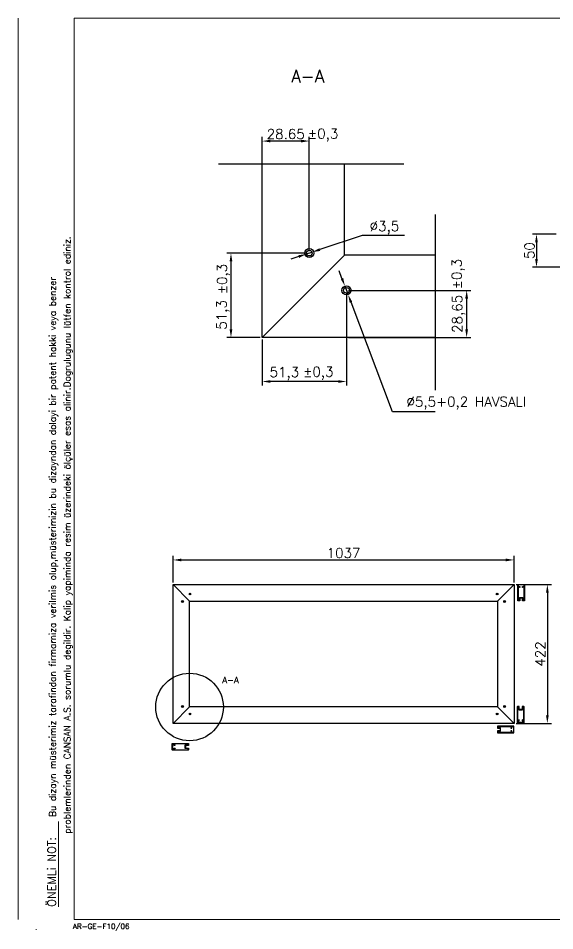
# Model space of a CAD drawing. Header units: millimetres. Extents: x 2483 to 2903, y 1404 to 1682.
# Drawn here: x 2483.4 to 2646.6, y 1404 to 1681.4 of the extents above; entities that cross this region are included whole.
import ezdxf

# ---------------------------------------------------------------- set-up
doc = ezdxf.new("R2010")
doc.units = ezdxf.units.MM
doc.header["$LTSCALE"] = 5
for name, color, linetype, lineweight in [('cizgi', 7, 'Continuous', 20), ('olcu', 242, 'Continuous', 18), ('taram', 5, 'Continuous', 18)]:
    doc.layers.add(name, color=color, linetype=linetype, lineweight=lineweight)
doc.styles.add('ROMANT', font='romant.shx', dxfattribs={"height": 3})
doc.dimstyles.new('ISO-25', dxfattribs={"dimtxt": 10, "dimasz": 2.5, "dimexe": 1.25, "dimexo": 0.625, "dimtad": 1, "dimtoh": 1, "dimlfac": 10, "dimtxsty": 'ROMANT', "dimcen": 2.5, "dimclrd": 242, "dimclre": 242, "dimclrt": 242, "dimadec": 1, "dimazin": 2, "dimtfac": 1, "dimtmove": 0, "dimatfit": 3, "dimfxl": 0, "dimarcsym": 0})

# ---------------------------------------------------------------- blocks, each defined once
blk = doc.blocks.new('*D15')
at = {"color": 242, "lineweight": -2, "ltscale": 5}
for p, q in [((2530.51, 1509.86), (2530.51, 1517.98)), ((2634.21, 1509.86), (2634.21, 1517.98)), ((2533.01, 1516.73), (2631.71, 1516.73))]:
    blk.add_line(p, q, dxfattribs=at)
at = {"color": 242, "ltscale": 5}
for points in [[(2533.01, 1517.14), (2533.01, 1516.31), (2530.51, 1516.73)], [(2631.71, 1517.14), (2631.71, 1516.31), (2634.21, 1516.73)]]:
    blk.add_solid(points, dxfattribs=at)
at = {"layer": 'Defpoints', "color": 0, "ltscale": 5}
for p in [(2634.21, 1516.73), (2530.51, 1509.24), (2634.21, 1509.24)]:
    blk.add_point(p, dxfattribs=at)
at = {"color": 242, "ltscale": 5, "insert": (2582.36, 1518.85), "char_height": 3, "attachment_point": 5, "style": 'ROMANT'}
blk.add_mtext('1037', dxfattribs=at)
blk = doc.blocks.new('*D16')
at = {"color": 242, "lineweight": -2, "ltscale": 5}
for p, q in [((2634.84, 1509.24), (2645.6, 1509.24)), ((2644.35, 1506.74), (2644.35, 1469.54)), ((2634.84, 1467.04), (2645.6, 1467.04))]:
    blk.add_line(p, q, dxfattribs=at)
at = {"color": 242, "ltscale": 5}
for points in [[(2643.93, 1506.74), (2644.77, 1506.74), (2644.35, 1509.24)], [(2643.93, 1469.54), (2644.77, 1469.54), (2644.35, 1467.04)]]:
    blk.add_solid(points, dxfattribs=at)
at = {"layer": 'Defpoints', "color": 0, "ltscale": 5}
for p in [(2634.21, 1509.24), (2634.21, 1467.04), (2644.35, 1467.04)]:
    blk.add_point(p, dxfattribs=at)
at = {"color": 242, "ltscale": 5, "insert": (2642.22, 1488.14), "char_height": 3, "attachment_point": 5, "rotation": 90, "style": 'ROMANT'}
blk.add_mtext('422', dxfattribs=at)
blk = doc.blocks.new('*D17')
at = {"color": 242, "lineweight": -2, "ltscale": 5}
for p, q in [((2571.3, 1610.02), (2546.86, 1610.02)), ((2548.11, 1607.52), (2548.11, 1586.87)), ((2556.97, 1584.37), (2546.86, 1584.37))]:
    blk.add_line(p, q, dxfattribs=at)
at = {"color": 242, "ltscale": 5}
for points in [[(2547.69, 1607.52), (2548.52, 1607.52), (2548.11, 1610.02)], [(2547.69, 1586.87), (2548.52, 1586.87), (2548.11, 1584.37)]]:
    blk.add_solid(points, dxfattribs=at)
at = {"layer": 'Defpoints', "color": 0, "ltscale": 5}
for p in [(2571.92, 1610.02), (2548.11, 1584.37), (2557.6, 1584.37)]:
    blk.add_point(p, dxfattribs=at)
at = {"color": 242, "ltscale": 5, "insert": (2545.7, 1591.22), "char_height": 3, "attachment_point": 5, "rotation": 90, "style": 'ROMANT'}
blk.add_mtext('{\\fRomanT|b0|i0|c162|p2;51,3}', dxfattribs=at)
blk = doc.blocks.new('*D18')
at = {"color": 242, "lineweight": -2, "ltscale": 5}
for p, q in [((2583.25, 1598.07), (2583.25, 1569.73)), ((2557.6, 1583.74), (2557.6, 1569.73)), ((2580.75, 1570.98), (2560.1, 1570.98))]:
    blk.add_line(p, q, dxfattribs=at)
at = {"color": 242, "ltscale": 5}
for points in [[(2560.1, 1571.39), (2560.1, 1570.56), (2557.6, 1570.98)], [(2580.75, 1571.39), (2580.75, 1570.56), (2583.25, 1570.98)]]:
    blk.add_solid(points, dxfattribs=at)
at = {"layer": 'Defpoints', "color": 0, "ltscale": 5}
for p in [(2583.25, 1598.69), (2557.6, 1584.37), (2557.6, 1570.98)]:
    blk.add_point(p, dxfattribs=at)
at = {"color": 242, "ltscale": 5, "insert": (2564.36, 1573.38), "char_height": 3, "attachment_point": 5, "style": 'ROMANT'}
blk.add_mtext('{\\fRomanT|b0|i0|c162|p2;51,3}', dxfattribs=at)
blk = doc.blocks.new('*D20')
at = {"color": 242, "lineweight": -2, "ltscale": 5}
for p, q in [((2646.99, 1615.76), (2639.79, 1615.76)), ((2641.04, 1613.26), (2641.04, 1608.26)), ((2656.99, 1605.76), (2639.79, 1605.76))]:
    blk.add_line(p, q, dxfattribs=at)
at = {"color": 242, "ltscale": 5}
for points in [[(2640.62, 1613.26), (2641.46, 1613.26), (2641.04, 1615.76)], [(2640.62, 1608.26), (2641.46, 1608.26), (2641.04, 1605.76)]]:
    blk.add_solid(points, dxfattribs=at)
at = {"layer": 'Defpoints', "color": 0, "ltscale": 5}
for p in [(2647.61, 1615.76), (2641.04, 1605.76), (2657.61, 1605.76)]:
    blk.add_point(p, dxfattribs=at)
at = {"color": 242, "ltscale": 5, "insert": (2638.92, 1610.76), "char_height": 3, "attachment_point": 5, "rotation": 90, "style": 'ROMANT'}
blk.add_mtext('{\\fRomanT|b0|i0|c162|p2;50}', dxfattribs=at)
blk = doc.blocks.new('*D21')
at = {"color": 242, "lineweight": -2, "ltscale": 5}
for p, q in [((2557.6, 1610.64), (2557.6, 1645.32)), ((2571.92, 1610.64), (2571.92, 1645.32)), ((2569.42, 1644.07), (2560.1, 1644.07))]:
    blk.add_line(p, q, dxfattribs=at)
at = {"color": 242, "ltscale": 5}
for points in [[(2560.1, 1644.49), (2560.1, 1643.66), (2557.6, 1644.07)], [(2569.42, 1644.49), (2569.42, 1643.66), (2571.92, 1644.07)]]:
    blk.add_solid(points, dxfattribs=at)
at = {"layer": 'Defpoints', "color": 0, "ltscale": 5}
for p in [(2557.6, 1644.07), (2557.6, 1610.02), (2571.92, 1610.02)]:
    blk.add_point(p, dxfattribs=at)
at = {"color": 242, "ltscale": 5, "insert": (2564.76, 1646.2), "char_height": 3, "attachment_point": 5, "style": 'ROMANT'}
blk.add_mtext('{\\fRomanT|b0|i0|c162|p2;28.65}', dxfattribs=at)
blk = doc.blocks.new('*D22')
at = {"color": 242, "lineweight": -2, "ltscale": 5}
for p, q in [((2583.87, 1598.69), (2621.05, 1598.69)), ((2619.8, 1596.19), (2619.8, 1586.87)), ((2583.87, 1584.37), (2621.05, 1584.37))]:
    blk.add_line(p, q, dxfattribs=at)
at = {"color": 242, "ltscale": 5}
for points in [[(2619.38, 1596.19), (2620.22, 1596.19), (2619.8, 1598.69)], [(2619.38, 1586.87), (2620.22, 1586.87), (2619.8, 1584.37)]]:
    blk.add_solid(points, dxfattribs=at)
at = {"layer": 'Defpoints', "color": 0, "ltscale": 5}
for p in [(2583.25, 1598.69), (2583.25, 1584.37), (2619.8, 1584.37)]:
    blk.add_point(p, dxfattribs=at)
at = {"color": 242, "ltscale": 5, "insert": (2617.4, 1591.53), "char_height": 3, "attachment_point": 5, "rotation": 90, "style": 'ROMANT'}
blk.add_mtext('{\\fRomanT|b0|i0|c162|p2;28,65}', dxfattribs=at)

msp = doc.modelspace()

# ---------------------------------------------------------------- hatches: boundary and pattern name
at = {"layer": 'taram'}
h = msp.add_hatch(dxfattribs=at)
h.set_pattern_fill('ANSI31', color=256, scale=0.04, angle=-90, style=0)
h.set_pattern_definition([(45, (2605.08736, 1403.41381), (0.08980256, -0.08980256), [])])
edge = h.paths.add_edge_path(flags=16)
edge.add_line((2635.8374, 1508.5492), (2635.5074, 1508.5492))
edge.add_line((2635.5074, 1508.5492), (2635.5074, 1508.3742))
edge.add_arc((2635.4824, 1508.3742), 0.025, 270, 360, ccw=False)
edge.add_line((2635.4824, 1508.3492), (2635.4724, 1508.3492))
edge.add_line((2635.4724, 1508.3492), (2635.4724, 1504.5992))
edge.add_line((2635.4724, 1504.5992), (2635.4824, 1504.5992))
edge.add_arc((2635.4824, 1504.5742), 0.025, 360, 450, ccw=False)
edge.add_line((2635.5074, 1504.5742), (2635.5074, 1504.3992))
edge.add_line((2635.5074, 1504.3992), (2635.8374, 1504.3992))
edge.add_line((2635.8374, 1504.3992), (2635.8374, 1505.2542))
edge.add_arc((2635.8624, 1505.2542), 0.025, 90, 180, ccw=False)
edge.add_line((2635.8624, 1505.2792), (2636.8924, 1505.2792))
edge.add_arc((2636.8924, 1505.2542), 0.025, 360, 450, ccw=False)
edge.add_line((2636.9174, 1505.2542), (2636.9174, 1504.3992))
edge.add_line((2636.9174, 1504.3992), (2637.2474, 1504.3992))
edge.add_line((2637.2474, 1504.3992), (2637.2474, 1504.5742))
edge.add_arc((2637.2724, 1504.5742), 0.025, 90, 180, ccw=False)
edge.add_line((2637.2724, 1504.5992), (2637.2824, 1504.5992))
edge.add_line((2637.2824, 1504.5992), (2637.2824, 1508.3492))
edge.add_line((2637.2824, 1508.3492), (2637.2724, 1508.3492))
edge.add_arc((2637.2724, 1508.3742), 0.025, 180, 270, ccw=False)
edge.add_line((2637.2474, 1508.3742), (2637.2474, 1508.5492))
edge.add_line((2637.2474, 1508.5492), (2636.9174, 1508.5492))
edge.add_line((2636.9174, 1508.5492), (2636.9174, 1508.4092))
edge.add_arc((2636.8574, 1508.4092), 0.06, 180, 360, ccw=False)
edge.add_line((2636.7974, 1508.4092), (2636.7974, 1508.6442))
edge.add_arc((2636.8224, 1508.6442), 0.025, 90, 180, ccw=False)
edge.add_line((2636.8224, 1508.6692), (2637.2824, 1508.6692))
edge.add_line((2637.2824, 1508.6692), (2637.2824, 1509.1592))
edge.add_line((2637.2824, 1509.1592), (2635.4724, 1509.1592))
edge.add_line((2635.4724, 1509.1592), (2635.4724, 1508.6692))
edge.add_line((2635.4724, 1508.6692), (2635.9324, 1508.6692))
edge.add_arc((2635.9324, 1508.6442), 0.025, 360, 450, ccw=False)
edge.add_line((2635.9574, 1508.6442), (2635.9574, 1508.4092))
edge.add_arc((2635.8974, 1508.4092), 0.06, 180, 360, ccw=False)
edge.add_line((2635.8374, 1508.4092), (2635.8374, 1508.5492))
edge = h.paths.add_edge_path()
edge.add_line((2635.9074, 1504.2792), (2635.4524, 1504.2792))
edge.add_arc((2635.4524, 1504.3792), 0.1, 180, 270, ccw=False)
edge.add_line((2635.3524, 1504.3792), (2635.3524, 1509.1792))
edge.add_arc((2635.4524, 1509.1792), 0.1, 90, 180, ccw=False)
edge.add_line((2635.4524, 1509.2792), (2637.3024, 1509.2792))
edge.add_arc((2637.3024, 1509.1792), 0.1, 360, 450, ccw=False)
edge.add_line((2637.4024, 1509.1792), (2637.4024, 1504.3792))
edge.add_arc((2637.3024, 1504.3792), 0.1, 270, 360, ccw=False)
edge.add_line((2637.3024, 1504.2792), (2636.8474, 1504.2792))
edge.add_arc((2636.8474, 1504.3292), 0.05, 180, 270, ccw=False)
edge.add_line((2636.7974, 1504.3292), (2636.7974, 1505.1592))
edge.add_line((2636.7974, 1505.1592), (2635.9574, 1505.1592))
edge.add_line((2635.9574, 1505.1592), (2635.9574, 1504.3292))
edge.add_arc((2635.9074, 1504.3292), 0.05, 270, 360, ccw=False)
h = msp.add_hatch(dxfattribs=at)
h.set_pattern_fill('ANSI31', color=256, scale=0.04, angle=-90, style=0)
h.set_pattern_definition([(315, (2604.93874, 1573.0385), (0.08980256, 0.08980256), [])])
edge = h.paths.add_edge_path(flags=16)
edge.add_line((2635.6888, 1467.9031), (2635.3588, 1467.9031))
edge.add_line((2635.3588, 1467.9031), (2635.3588, 1468.0781))
edge.add_arc((2635.3338, 1468.0781), 0.025, 0, 90)
edge.add_line((2635.3338, 1468.1031), (2635.3238, 1468.1031))
edge.add_line((2635.3238, 1468.1031), (2635.3238, 1471.8531))
edge.add_line((2635.3238, 1471.8531), (2635.3338, 1471.8531))
edge.add_arc((2635.3338, 1471.8781), 0.025, -90, 0)
edge.add_line((2635.3588, 1471.8781), (2635.3588, 1472.0531))
edge.add_line((2635.3588, 1472.0531), (2635.6888, 1472.0531))
edge.add_line((2635.6888, 1472.0531), (2635.6888, 1471.1981))
edge.add_arc((2635.7138, 1471.1981), 0.025, 180, 270)
edge.add_line((2635.7138, 1471.1731), (2636.7438, 1471.1731))
edge.add_arc((2636.7438, 1471.1981), 0.025, -90, 0)
edge.add_line((2636.7688, 1471.1981), (2636.7688, 1472.0531))
edge.add_line((2636.7688, 1472.0531), (2637.0988, 1472.0531))
edge.add_line((2637.0988, 1472.0531), (2637.0988, 1471.8781))
edge.add_arc((2637.1238, 1471.8781), 0.025, 180, 270)
edge.add_line((2637.1238, 1471.8531), (2637.1338, 1471.8531))
edge.add_line((2637.1338, 1471.8531), (2637.1338, 1468.1031))
edge.add_line((2637.1338, 1468.1031), (2637.1238, 1468.1031))
edge.add_arc((2637.1238, 1468.0781), 0.025, 90, 180)
edge.add_line((2637.0988, 1468.0781), (2637.0988, 1467.9031))
edge.add_line((2637.0988, 1467.9031), (2636.7688, 1467.9031))
edge.add_line((2636.7688, 1467.9031), (2636.7688, 1468.0431))
edge.add_arc((2636.7088, 1468.0431), 0.06, 0, 180)
edge.add_line((2636.6488, 1468.0431), (2636.6488, 1467.8081))
edge.add_arc((2636.6738, 1467.8081), 0.025, 180, 270)
edge.add_line((2636.6738, 1467.7831), (2637.1338, 1467.7831))
edge.add_line((2637.1338, 1467.7831), (2637.1338, 1467.2931))
edge.add_line((2637.1338, 1467.2931), (2635.3238, 1467.2931))
edge.add_line((2635.3238, 1467.2931), (2635.3238, 1467.7831))
edge.add_line((2635.3238, 1467.7831), (2635.7838, 1467.7831))
edge.add_arc((2635.7838, 1467.8081), 0.025, -90, 0)
edge.add_line((2635.8088, 1467.8081), (2635.8088, 1468.0431))
edge.add_arc((2635.7488, 1468.0431), 0.06, 0, 180)
edge.add_line((2635.6888, 1468.0431), (2635.6888, 1467.9031))
edge = h.paths.add_edge_path()
edge.add_line((2635.7588, 1472.1731), (2635.3038, 1472.1731))
edge.add_arc((2635.3038, 1472.0731), 0.1, 90, 180)
edge.add_line((2635.2038, 1472.0731), (2635.2038, 1467.2731))
edge.add_arc((2635.3038, 1467.2731), 0.1, 180, 270)
edge.add_line((2635.3038, 1467.1731), (2637.1538, 1467.1731))
edge.add_arc((2637.1538, 1467.2731), 0.1, -90, 0)
edge.add_line((2637.2538, 1467.2731), (2637.2538, 1472.0731))
edge.add_arc((2637.1538, 1472.0731), 0.1, 0, 90)
edge.add_line((2637.1538, 1472.1731), (2636.6988, 1472.1731))
edge.add_arc((2636.6988, 1472.1231), 0.05, 90, 180)
edge.add_line((2636.6488, 1472.1231), (2636.6488, 1471.2931))
edge.add_line((2636.6488, 1471.2931), (2635.8088, 1471.2931))
edge.add_line((2635.8088, 1471.2931), (2635.8088, 1472.1231))
edge.add_arc((2635.7588, 1472.1231), 0.05, 0, 90)
h = msp.add_hatch(dxfattribs=at)
h.set_pattern_fill('ANSI31', color=256, scale=0.04, style=0)
h.set_pattern_definition([(45, (2528.27228, 1433.89003), (-0.08980256, 0.08980256), [])])
edge = h.paths.add_edge_path(flags=16)
edge.add_line((2633.4077, 1464.6401), (2633.4077, 1464.3101))
edge.add_line((2633.4077, 1464.3101), (2633.2327, 1464.3101))
edge.add_arc((2633.2327, 1464.2851), 0.025, 90, 180)
edge.add_line((2633.2077, 1464.2851), (2633.2077, 1464.2751))
edge.add_line((2633.2077, 1464.2751), (2629.4577, 1464.2751))
edge.add_line((2629.4577, 1464.2751), (2629.4577, 1464.2851))
edge.add_arc((2629.4327, 1464.2851), 0.025, 0, 90)
edge.add_line((2629.4327, 1464.3101), (2629.2577, 1464.3101))
edge.add_line((2629.2577, 1464.3101), (2629.2577, 1464.6401))
edge.add_line((2629.2577, 1464.6401), (2630.1127, 1464.6401))
edge.add_arc((2630.1127, 1464.6651), 0.025, 270, 360)
edge.add_line((2630.1377, 1464.6651), (2630.1377, 1465.6951))
edge.add_arc((2630.1127, 1465.6951), 0.025, 0, 90)
edge.add_line((2630.1127, 1465.7201), (2629.2577, 1465.7201))
edge.add_line((2629.2577, 1465.7201), (2629.2577, 1466.0501))
edge.add_line((2629.2577, 1466.0501), (2629.4327, 1466.0501))
edge.add_arc((2629.4327, 1466.0751), 0.025, 270, 360)
edge.add_line((2629.4577, 1466.0751), (2629.4577, 1466.0851))
edge.add_line((2629.4577, 1466.0851), (2633.2077, 1466.0851))
edge.add_line((2633.2077, 1466.0851), (2633.2077, 1466.0751))
edge.add_arc((2633.2327, 1466.0751), 0.025, 180, 270)
edge.add_line((2633.2327, 1466.0501), (2633.4077, 1466.0501))
edge.add_line((2633.4077, 1466.0501), (2633.4077, 1465.7201))
edge.add_line((2633.4077, 1465.7201), (2633.2677, 1465.7201))
edge.add_arc((2633.2677, 1465.6601), 0.06, 90, 270)
edge.add_line((2633.2677, 1465.6001), (2633.5027, 1465.6001))
edge.add_arc((2633.5027, 1465.6251), 0.025, 270, 360)
edge.add_line((2633.5277, 1465.6251), (2633.5277, 1466.0851))
edge.add_line((2633.5277, 1466.0851), (2634.0177, 1466.0851))
edge.add_line((2634.0177, 1466.0851), (2634.0177, 1464.2751))
edge.add_line((2634.0177, 1464.2751), (2633.5277, 1464.2751))
edge.add_line((2633.5277, 1464.2751), (2633.5277, 1464.7351))
edge.add_arc((2633.5027, 1464.7351), 0.025, 0, 90)
edge.add_line((2633.5027, 1464.7601), (2633.2677, 1464.7601))
edge.add_arc((2633.2677, 1464.7001), 0.06, 90, 270)
edge.add_line((2633.2677, 1464.6401), (2633.4077, 1464.6401))
edge = h.paths.add_edge_path()
edge.add_line((2629.1377, 1464.7101), (2629.1377, 1464.2551))
edge.add_arc((2629.2377, 1464.2551), 0.1, 180, 270)
edge.add_line((2629.2377, 1464.1551), (2634.0377, 1464.1551))
edge.add_arc((2634.0377, 1464.2551), 0.1, 270, 360)
edge.add_line((2634.1377, 1464.2551), (2634.1377, 1466.1051))
edge.add_arc((2634.0377, 1466.1051), 0.1, 0, 90)
edge.add_line((2634.0377, 1466.2051), (2629.2377, 1466.2051))
edge.add_arc((2629.2377, 1466.1051), 0.1, 90, 180)
edge.add_line((2629.1377, 1466.1051), (2629.1377, 1465.6501))
edge.add_arc((2629.1877, 1465.6501), 0.05, 180, 270)
edge.add_line((2629.1877, 1465.6001), (2630.0177, 1465.6001))
edge.add_line((2630.0177, 1465.6001), (2630.0177, 1464.7601))
edge.add_line((2630.0177, 1464.7601), (2629.1877, 1464.7601))
edge.add_arc((2629.1877, 1464.7101), 0.05, 90, 180)
h = msp.add_hatch(dxfattribs=at)
h.set_pattern_fill('ANSI31', color=256, scale=0.04, style=0)
h.set_pattern_definition([(135, (2636.0565, 1428.65991), (0.08980256, 0.08980256), [])])
edge = h.paths.add_edge_path(flags=16)
edge.add_line((2530.9211, 1459.41), (2530.9211, 1459.08))
edge.add_line((2530.9211, 1459.08), (2531.0961, 1459.08))
edge.add_arc((2531.0961, 1459.055), 0.025, 360, 450, ccw=False)
edge.add_line((2531.1211, 1459.055), (2531.1211, 1459.045))
edge.add_line((2531.1211, 1459.045), (2534.8711, 1459.045))
edge.add_line((2534.8711, 1459.045), (2534.8711, 1459.055))
edge.add_arc((2534.8961, 1459.055), 0.025, 450, 540, ccw=False)
edge.add_line((2534.8961, 1459.08), (2535.0711, 1459.08))
edge.add_line((2535.0711, 1459.08), (2535.0711, 1459.41))
edge.add_line((2535.0711, 1459.41), (2534.2161, 1459.41))
edge.add_arc((2534.2161, 1459.435), 0.025, 180, 270, ccw=False)
edge.add_line((2534.1911, 1459.435), (2534.1911, 1460.465))
edge.add_arc((2534.2161, 1460.465), 0.025, 450, 540, ccw=False)
edge.add_line((2534.2161, 1460.49), (2535.0711, 1460.49))
edge.add_line((2535.0711, 1460.49), (2535.0711, 1460.82))
edge.add_line((2535.0711, 1460.82), (2534.8961, 1460.82))
edge.add_arc((2534.8961, 1460.845), 0.025, 180, 270, ccw=False)
edge.add_line((2534.8711, 1460.845), (2534.8711, 1460.855))
edge.add_line((2534.8711, 1460.855), (2531.1211, 1460.855))
edge.add_line((2531.1211, 1460.855), (2531.1211, 1460.845))
edge.add_arc((2531.0961, 1460.845), 0.025, 270, 360, ccw=False)
edge.add_line((2531.0961, 1460.82), (2530.9211, 1460.82))
edge.add_line((2530.9211, 1460.82), (2530.9211, 1460.49))
edge.add_line((2530.9211, 1460.49), (2531.0611, 1460.49))
edge.add_arc((2531.0611, 1460.43), 0.06, 270, 450, ccw=False)
edge.add_line((2531.0611, 1460.37), (2530.8261, 1460.37))
edge.add_arc((2530.8261, 1460.395), 0.025, 180, 270, ccw=False)
edge.add_line((2530.8011, 1460.395), (2530.8011, 1460.855))
edge.add_line((2530.8011, 1460.855), (2530.3111, 1460.855))
edge.add_line((2530.3111, 1460.855), (2530.3111, 1459.045))
edge.add_line((2530.3111, 1459.045), (2530.8011, 1459.045))
edge.add_line((2530.8011, 1459.045), (2530.8011, 1459.505))
edge.add_arc((2530.8261, 1459.505), 0.025, 450, 540, ccw=False)
edge.add_line((2530.8261, 1459.53), (2531.0611, 1459.53))
edge.add_arc((2531.0611, 1459.47), 0.06, 270, 450, ccw=False)
edge.add_line((2531.0611, 1459.41), (2530.9211, 1459.41))
edge = h.paths.add_edge_path()
edge.add_line((2535.1911, 1459.48), (2535.1911, 1459.025))
edge.add_arc((2535.0911, 1459.025), 0.1, 270, 360, ccw=False)
edge.add_line((2535.0911, 1458.925), (2530.2911, 1458.925))
edge.add_arc((2530.2911, 1459.025), 0.1, 180, 270, ccw=False)
edge.add_line((2530.1911, 1459.025), (2530.1911, 1460.875))
edge.add_arc((2530.2911, 1460.875), 0.1, 450, 540, ccw=False)
edge.add_line((2530.2911, 1460.975), (2535.0911, 1460.975))
edge.add_arc((2535.0911, 1460.875), 0.1, 360, 450, ccw=False)
edge.add_line((2535.1911, 1460.875), (2535.1911, 1460.42))
edge.add_arc((2535.1411, 1460.42), 0.05, 270, 360, ccw=False)
edge.add_line((2535.1411, 1460.37), (2534.3111, 1460.37))
edge.add_line((2534.3111, 1460.37), (2534.3111, 1459.53))
edge.add_line((2534.3111, 1459.53), (2535.1411, 1459.53))
edge.add_arc((2535.1411, 1459.48), 0.05, 360, 450, ccw=False)

# ---------------------------------------------------------------- linework, layer by layer
at = {"ltscale": 5}
for p, q in [((2544.3303, 1637.1843), (2600.739, 1637.1843)), ((2610.2237, 1621.7246), (2610.2237, 1568.3638)), ((2557.5974, 1584.3676), (2582.5974, 1609.3676)), ((2530.5133, 1509.2378), (2535.5133, 1504.2378)), ((2634.2133, 1509.2378), (2629.2133, 1504.2378)), ((2530.5133, 1467.0378), (2535.5133, 1472.0378)), ((2634.2133, 1467.0378), (2629.2133, 1472.0378))]:
    msp.add_line(p, q, dxfattribs=at)
at = {"color": 242, "ltscale": 5}
for p, q in [((2588.031, 1615.3371), (2575.1271, 1611.0759)), ((2600.9417, 1615.3371), (2588.031, 1615.3371)), ((2568.7176, 1608.9593), (2566.3437, 1608.1754)), ((2571.0915, 1609.7432), (2572.7532, 1610.292)), ((2581.8712, 1602.315), (2580.9833, 1604.652)), ((2582.759, 1599.978), (2583.7357, 1597.4072)), ((2597.2782, 1561.7607), (2584.6235, 1595.0702)), ((2610.1889, 1561.7607), (2597.2782, 1561.7607))]:
    msp.add_line(p, q, dxfattribs=at)
at = {"ltscale": 5}
for points in [[(2610.2237, 1584.3676), (2557.5974, 1584.3676), (2557.5974, 1637.1843)], [(2610.2237, 1609.3676), (2582.5974, 1609.3676), (2582.5974, 1637.1843)]]:
    msp.add_lwpolyline(points, dxfattribs=at)
for points in [[(2530.5133, 1467.0378), (2530.5133, 1509.2378), (2634.2133, 1509.2378), (2634.2133, 1467.0378)], [(2535.5133, 1472.0378), (2535.5133, 1504.2378), (2629.2133, 1504.2378), (2629.2133, 1472.0378)]]:
    msp.add_lwpolyline(points, close=True, dxfattribs=at)
for points in [[(2636.7974, 1504.3292), (2636.7974, 1505.1592), (2635.9574, 1505.1592), (2635.9574, 1504.3292, -0.41421356), (2635.9074, 1504.2792), (2635.4524, 1504.2792, -0.41421356), (2635.3524, 1504.3792), (2635.3524, 1509.1792, -0.41421356), (2635.4524, 1509.2792), (2637.3024, 1509.2792, -0.41421356), (2637.4024, 1509.1792), (2637.4024, 1504.3792, -0.41421356), (2637.3024, 1504.2792), (2636.8474, 1504.2792, -0.41421356)], [(2635.4824, 1508.3492), (2635.4724, 1508.3492), (2635.4724, 1504.5992), (2635.4824, 1504.5992, -0.41421356), (2635.5074, 1504.5742), (2635.5074, 1504.3992), (2635.8374, 1504.3992), (2635.8374, 1505.2542, -0.41421356), (2635.8624, 1505.2792), (2636.8924, 1505.2792, -0.41421356), (2636.9174, 1505.2542), (2636.9174, 1504.3992), (2637.2474, 1504.3992), (2637.2474, 1504.5742, -0.41421356), (2637.2724, 1504.5992), (2637.2824, 1504.5992), (2637.2824, 1508.3492), (2637.2724, 1508.3492, -0.41421356), (2637.2474, 1508.3742), (2637.2474, 1508.5492), (2636.9174, 1508.5492), (2636.9174, 1508.4092, -1), (2636.7974, 1508.4092), (2636.7974, 1508.6442, -0.41421356), (2636.8224, 1508.6692), (2637.2824, 1508.6692), (2637.2824, 1509.1592), (2635.4724, 1509.1592), (2635.4724, 1508.6692), (2635.9324, 1508.6692, -0.41421356), (2635.9574, 1508.6442), (2635.9574, 1508.4092, -1), (2635.8374, 1508.4092), (2635.8374, 1508.5492), (2635.5074, 1508.5492), (2635.5074, 1508.3742, -0.41421356)], [(2636.6488, 1472.1231), (2636.6488, 1471.2931), (2635.8088, 1471.2931), (2635.8088, 1472.1231, 0.41421356), (2635.7588, 1472.1731), (2635.3038, 1472.1731, 0.41421356), (2635.2038, 1472.0731), (2635.2038, 1467.2731, 0.41421356), (2635.3038, 1467.1731), (2637.1538, 1467.1731, 0.41421356), (2637.2538, 1467.2731), (2637.2538, 1472.0731, 0.41421356), (2637.1538, 1472.1731), (2636.6988, 1472.1731, 0.41421356)], [(2635.3338, 1468.1031), (2635.3238, 1468.1031), (2635.3238, 1471.8531), (2635.3338, 1471.8531, 0.41421356), (2635.3588, 1471.8781), (2635.3588, 1472.0531), (2635.6888, 1472.0531), (2635.6888, 1471.1981, 0.41421356), (2635.7138, 1471.1731), (2636.7438, 1471.1731, 0.41421356), (2636.7688, 1471.1981), (2636.7688, 1472.0531), (2637.0988, 1472.0531), (2637.0988, 1471.8781, 0.41421356), (2637.1238, 1471.8531), (2637.1338, 1471.8531), (2637.1338, 1468.1031), (2637.1238, 1468.1031, 0.41421356), (2637.0988, 1468.0781), (2637.0988, 1467.9031), (2636.7688, 1467.9031), (2636.7688, 1468.0431, 1), (2636.6488, 1468.0431), (2636.6488, 1467.8081, 0.41421356), (2636.6738, 1467.7831), (2637.1338, 1467.7831), (2637.1338, 1467.2931), (2635.3238, 1467.2931), (2635.3238, 1467.7831), (2635.7838, 1467.7831, 0.41421356), (2635.8088, 1467.8081), (2635.8088, 1468.0431, 1), (2635.6888, 1468.0431), (2635.6888, 1467.9031), (2635.3588, 1467.9031), (2635.3588, 1468.0781, 0.41421356)], [(2629.1877, 1465.6001), (2630.0177, 1465.6001), (2630.0177, 1464.7601), (2629.1877, 1464.7601, 0.41421356), (2629.1377, 1464.7101), (2629.1377, 1464.2551, 0.41421356), (2629.2377, 1464.1551), (2634.0377, 1464.1551, 0.41421356), (2634.1377, 1464.2551), (2634.1377, 1466.1051, 0.41421356), (2634.0377, 1466.2051), (2629.2377, 1466.2051, 0.41421356), (2629.1377, 1466.1051), (2629.1377, 1465.6501, 0.41421356)], [(2633.2077, 1464.2851), (2633.2077, 1464.2751), (2629.4577, 1464.2751), (2629.4577, 1464.2851, 0.41421356), (2629.4327, 1464.3101), (2629.2577, 1464.3101), (2629.2577, 1464.6401), (2630.1127, 1464.6401, 0.41421356), (2630.1377, 1464.6651), (2630.1377, 1465.6951, 0.41421356), (2630.1127, 1465.7201), (2629.2577, 1465.7201), (2629.2577, 1466.0501), (2629.4327, 1466.0501, 0.41421356), (2629.4577, 1466.0751), (2629.4577, 1466.0851), (2633.2077, 1466.0851), (2633.2077, 1466.0751, 0.41421356), (2633.2327, 1466.0501), (2633.4077, 1466.0501), (2633.4077, 1465.7201), (2633.2677, 1465.7201, 1), (2633.2677, 1465.6001), (2633.5027, 1465.6001, 0.41421356), (2633.5277, 1465.6251), (2633.5277, 1466.0851), (2634.0177, 1466.0851), (2634.0177, 1464.2751), (2633.5277, 1464.2751), (2633.5277, 1464.7351, 0.41421356), (2633.5027, 1464.7601), (2633.2677, 1464.7601, 1), (2633.2677, 1464.6401), (2633.4077, 1464.6401), (2633.4077, 1464.3101), (2633.2327, 1464.3101, 0.41421356)], [(2535.1411, 1460.37), (2534.3111, 1460.37), (2534.3111, 1459.53), (2535.1411, 1459.53, -0.41421356), (2535.1911, 1459.48), (2535.1911, 1459.025, -0.41421356), (2535.0911, 1458.925), (2530.2911, 1458.925, -0.41421356), (2530.1911, 1459.025), (2530.1911, 1460.875, -0.41421356), (2530.2911, 1460.975), (2535.0911, 1460.975, -0.41421356), (2535.1911, 1460.875), (2535.1911, 1460.42, -0.41421356)], [(2531.1211, 1459.055), (2531.1211, 1459.045), (2534.8711, 1459.045), (2534.8711, 1459.055, -0.41421356), (2534.8961, 1459.08), (2535.0711, 1459.08), (2535.0711, 1459.41), (2534.2161, 1459.41, -0.41421356), (2534.1911, 1459.435), (2534.1911, 1460.465, -0.41421356), (2534.2161, 1460.49), (2535.0711, 1460.49), (2535.0711, 1460.82), (2534.8961, 1460.82, -0.41421356), (2534.8711, 1460.845), (2534.8711, 1460.855), (2531.1211, 1460.855), (2531.1211, 1460.845, -0.41421356), (2531.0961, 1460.82), (2530.9211, 1460.82), (2530.9211, 1460.49), (2531.0611, 1460.49, -1), (2531.0611, 1460.37), (2530.8261, 1460.37, -0.41421356), (2530.8011, 1460.395), (2530.8011, 1460.855), (2530.3111, 1460.855), (2530.3111, 1459.045), (2530.8011, 1459.045), (2530.8011, 1459.505, -0.41421356), (2530.8261, 1459.53), (2531.0611, 1459.53, -1), (2531.0611, 1459.41), (2530.9211, 1459.41), (2530.9211, 1459.08), (2531.0961, 1459.08, -0.41421356)]]:
    msp.add_lwpolyline(points, format="xyb", close=True)
for centre, radius in [((2571.9224, 1610.0176), 1.375), ((2571.9224, 1610.0176), 0.875), ((2583.2474, 1598.6926), 1.375), ((2583.2474, 1598.6926), 0.875), ((2535.6433, 1506.3728), 0.275), ((2535.6433, 1506.3728), 0.175), ((2629.0833, 1506.3728), 0.275), ((2629.0833, 1506.3728), 0.175), ((2533.3783, 1504.1078), 0.275), ((2533.3783, 1504.1078), 0.175), ((2631.3483, 1504.1078), 0.275), ((2631.3483, 1504.1078), 0.175), ((2533.3783, 1472.1678), 0.275), ((2533.3783, 1472.1678), 0.175), ((2631.3483, 1472.1678), 0.275), ((2631.3483, 1472.1678), 0.175), ((2535.6433, 1469.9028), 0.275), ((2535.6433, 1469.9028), 0.175), ((2629.0833, 1469.9028), 0.275), ((2629.0833, 1469.9028), 0.175)]:
    msp.add_circle(centre, radius, dxfattribs=at)
at = {"color": 1, "ltscale": 5}
msp.add_circle((2535.5133, 1472.0378), 10.2724, dxfattribs=at)
at = {"color": 242, "ltscale": 5}
for points in [[(2568.5869, 1609.3549), (2568.8482, 1608.5636), (2571.0915, 1609.7432)], [(2574.9965, 1611.4716), (2575.2578, 1610.6803), (2572.7532, 1610.292)], [(2582.2607, 1602.463), (2581.4817, 1602.167), (2582.759, 1599.978)], [(2585.0131, 1595.2182), (2584.234, 1594.9222), (2583.7357, 1597.4072)]]:
    msp.add_solid(points, dxfattribs=at)
at = {"layer": 'cizgi'}
for p, q in [((2483.3925, 1407.4067), (2483.3925, 1681.4067)), ((2500.3925, 1681.4067), (2500.3925, 1407.4067)), ((2888.3925, 1681.4067), (2500.3925, 1681.4067)), ((2495.6865, 1411.2536), (2495.6865, 1437.1998)), ((2500.3925, 1407.4067), (2888.3925, 1407.4067))]:
    msp.add_line(p, q, dxfattribs=at)
at = {"layer": 'cizgi', "ltscale": 0.05}
for p, q in [((2488.8727, 1404.395), (2488.7283, 1404.395)), ((2488.7999, 1404.3201), (2488.7999, 1404.4699))]:
    msp.add_line(p, q, dxfattribs=at)

# ---------------------------------------------------------------- texts
at = {"color": 242, "ltscale": 5, "char_height": 3, "attachment_point": 5, "style": 'ROMANT'}
for s, insert in [('±0,3', (2576.1356, 1645.876)), ('∅{\\fRomanT|b0|i0|c162|p2;3,5}', (2594.7988, 1617.7478)), ('±0,3', (2574.6789, 1573.4863)), ('{\\fRomanT|b0|i0|c162|p2;%%C5,5+0,2 HAVSALI}', (2619.6951, 1564.3804))]:
    msp.add_mtext(s, dxfattribs=dict(at, insert=insert))
at = {"color": 242, "ltscale": 5, "char_height": 3, "attachment_point": 5, "rotation": 90, "style": 'ROMANT'}
for insert in [(2545.852, 1602.1254), (2617.2423, 1603.6212)]:
    msp.add_mtext('±0,3', dxfattribs=dict(at, insert=insert))
at = {"layer": 'cizgi', "style": 'ROMANT'}
for s, height, p in [('problemlerinden CANSAN A.S. sorumlu degildir. Kalip yapiminda resim üzerindeki ölçüler esas alinir.Dogrulugunu lütfen kontrol ediniz.', 2, (2499.2715, 1433.4852)), (' Bu dizayn müsterimiz tarafindan firmamiza verilmis olup,müsterimizin bu dizayndan dolayi bir patent hakki veya benzer', 2, (2494.8284, 1437.2271)), ('ÖNEMLi NOT:', 2.5, (2494.8284, 1411.2773))]:
    msp.add_text(s, height=height, rotation=90, dxfattribs=at).set_placement(p)
msp.add_text('AR-GE-F10/06', height=1.6, dxfattribs=at).set_placement((2500.0316, 1404.5376))
at = {"layer": 'olcu', "color": 5, "style": 'ROMANT'}
for height, p in [(3.78, (2566.4383, 1661.9143)), (1.89, (2545.4842, 1479.2698))]:
    msp.add_text('A-A', height=height, dxfattribs=at).set_placement(p)

# ---------------------------------------------------------------- dimensions: what is measured, and where the dimension line sits
at = {"ltscale": 5}
dim = msp.add_linear_dim(base=(2557.5974, 1644.0725), p1=(2571.9224, 1610.0176), p2=(2557.5974, 1610.0176), text='{\\fRomanT|b0|i0|c162|p2;28.65}', dimstyle='ISO-25', override={"dimgap": 0.625, "dimtol": 1, "dimlim": 0, "dimtp": 0.3, "dimtm": 0.3}, dxfattribs=at)
dim.commit()
dim.dimension.update_dxf_attribs({"geometry": '*D21', "text_midpoint": (2564.7599, 1644.0725), "dimtype": 160})
dim = msp.add_linear_dim(base=(2641.0417, 1605.763), p1=(2647.6126, 1615.763), p2=(2657.6126, 1605.763), angle=90, text='{\\fRomanT|b0|i0|c162|p2;50}', dimstyle='ISO-25', dxfattribs=at)
dim.commit()
dim.dimension.update_dxf_attribs({"geometry": '*D20', "text_midpoint": (2638.9167, 1610.763)})
for base, p1, p2, text, picture, middle in [((2548.1058, 1584.3676), (2571.9224, 1610.0176), (2557.5974, 1584.3676), '{\\fRomanT|b0|i0|c162|p2;51,3}', '*D17', (2548.1058, 1591.2222)), ((2619.7987, 1584.3676), (2583.2474, 1598.6926), (2583.2474, 1584.3676), '{\\fRomanT|b0|i0|c162|p2;28,65}', '*D22', (2619.7987, 1591.5301))]:
    dim = msp.add_linear_dim(base=base, p1=p1, p2=p2, angle=90, text=text, dimstyle='ISO-25', dxfattribs=at)
    dim.commit()
    dim.dimension.update_dxf_attribs({"geometry": picture, "text_midpoint": middle, "dimtype": 160})
dim = msp.add_linear_dim(base=(2557.5974, 1570.9763), p1=(2583.2474, 1598.6926), p2=(2557.5974, 1584.3676), text='{\\fRomanT|b0|i0|c162|p2;51,3}', dimstyle='ISO-25', dxfattribs=at)
dim.commit()
dim.dimension.update_dxf_attribs({"geometry": '*D18', "text_midpoint": (2564.3573, 1570.9763), "dimtype": 160})
dim = msp.add_linear_dim(base=(2634.2133, 1516.7257), p1=(2530.5133, 1509.2378), p2=(2634.2133, 1509.2378), dimstyle='ISO-25', dxfattribs=at)
dim.commit()
dim.dimension.update_dxf_attribs({"geometry": '*D15', "text_midpoint": (2582.3633, 1518.8507)})
dim = msp.add_linear_dim(base=(2644.3493, 1467.0378), p1=(2634.2133, 1509.2378), p2=(2634.2133, 1467.0378), angle=90, dimstyle='ISO-25', dxfattribs=at)
dim.commit()
dim.dimension.update_dxf_attribs({"geometry": '*D16', "text_midpoint": (2642.2243, 1488.1378)})

doc.saveas('drawing.dxf')
